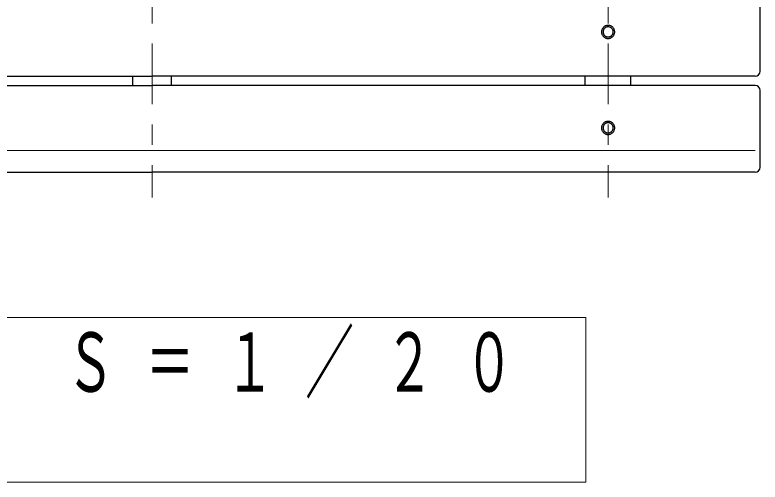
# Model space of a CAD drawing. Units: millimetres on the paper, scale 1:20. Extents: x -385 to 0, y 0 to 267.
# Drawn here: x -265.2 to -228.43, y 191.12 to 214.2 of the extents above; entities that cross this region are included whole.
import ezdxf

# ---------------------------------------------------------------- set-up
doc = ezdxf.new("R2010")
doc.units = ezdxf.units.MM
doc.linetypes.add('USER2', pattern=[6, 3, -1, 1, -1])
doc.layers.add('1_20', color=7, linetype='Continuous', lineweight=25)
doc.styles.add('ＭＳ ゴシック', font='')
doc.styles.get('ＭＳ ゴシック').set_extended_font_data('MS Gothic')

msp = doc.modelspace()

# ---------------------------------------------------------------- linework, layer by layer
at = {"layer": '1_20', "linetype": 'USER2', "lineweight": 13}
for p, q in [((-258.425, 236.787), (-258.425, 205.19)), ((-235.925, 236.787), (-235.925, 205.19))]:
    msp.add_line(p, q, dxfattribs=at)
at = {"layer": '1_20'}
for p, q in [((-228.425, 211.422), (-228.425, 215.212)), ((-259.375, 210.718), (-259.375, 211.172)), ((-257.475, 210.718), (-257.475, 211.172)), ((-237.05, 210.718), (-237.05, 211.172)), ((-234.8, 210.718), (-234.8, 211.172)), ((-228.425, 206.684), (-228.425, 210.468))]:
    msp.add_line(p, q, dxfattribs=at)
at = {"layer": '1_20', "color": 40}
for p, q in [((-288.175, 211.172), (-258.425, 211.172)), ((-228.675, 211.172), (-258.425, 211.172)), ((-288.175, 210.718), (-258.425, 210.718)), ((-228.675, 210.718), (-258.425, 210.718)), ((-288.175, 206.434), (-258.425, 206.434)), ((-228.675, 206.434), (-258.425, 206.434))]:
    msp.add_line(p, q, dxfattribs=at)
at = {"layer": '1_20', "color": 12, "lineweight": 13}
for p in [(-288.175, 207.503), (-228.675, 207.503)]:
    msp.add_line(p, (-258.425, 207.503), dxfattribs=at)
at = {"layer": '1_20', "lineweight": 13}
for p, q in [((-237.025, 199.257), (-279.825, 199.257)), ((-237.025, 191.123), (-237.025, 199.257)), ((-279.825, 191.123), (-237.025, 191.123))]:
    msp.add_line(p, q, dxfattribs=at)
at = {"layer": '1_20'}
for points in [[(-236.25, 213.362), (-236.249, 213.334), (-236.245, 213.306), (-236.239, 213.278), (-236.23, 213.251), (-236.219, 213.225), (-236.206, 213.2), (-236.191, 213.176), (-236.174, 213.154), (-236.155, 213.133), (-236.134, 213.114), (-236.111, 213.097), (-236.087, 213.081), (-236.062, 213.068), (-236.036, 213.057), (-236.009, 213.049), (-235.981, 213.043), (-235.953, 213.039), (-235.925, 213.038), (-235.896, 213.039), (-235.868, 213.043), (-235.841, 213.049), (-235.814, 213.057), (-235.787, 213.068), (-235.762, 213.081), (-235.738, 213.097), (-235.716, 213.114), (-235.695, 213.133), (-235.676, 213.154), (-235.659, 213.176), (-235.643, 213.2), (-235.63, 213.225), (-235.619, 213.251), (-235.611, 213.278), (-235.605, 213.306), (-235.601, 213.334), (-235.6, 213.362), (-235.601, 213.391), (-235.605, 213.419), (-235.611, 213.446), (-235.619, 213.473), (-235.63, 213.5), (-235.643, 213.525), (-235.659, 213.549), (-235.676, 213.571), (-235.695, 213.592), (-235.716, 213.611), (-235.738, 213.628), (-235.762, 213.643), (-235.787, 213.657), (-235.814, 213.667), (-235.841, 213.676), (-235.868, 213.682), (-235.896, 213.686), (-235.925, 213.687), (-235.953, 213.686), (-235.981, 213.682), (-236.009, 213.676), (-236.036, 213.667), (-236.062, 213.657), (-236.087, 213.643), (-236.111, 213.628), (-236.134, 213.611), (-236.155, 213.592), (-236.174, 213.571), (-236.191, 213.549), (-236.206, 213.525), (-236.219, 213.5), (-236.23, 213.473), (-236.239, 213.446), (-236.245, 213.419), (-236.249, 213.391)], [(-236.175, 213.365), (-236.174, 213.343), (-236.171, 213.322), (-236.166, 213.3), (-236.16, 213.28), (-236.151, 213.259), (-236.141, 213.24), (-236.13, 213.222), (-236.116, 213.205), (-236.102, 213.188), (-236.085, 213.174), (-236.068, 213.16), (-236.05, 213.149), (-236.03, 213.139), (-236.01, 213.13), (-235.989, 213.124), (-235.968, 213.119), (-235.947, 213.116), (-235.925, 213.115), (-235.903, 213.116), (-235.881, 213.119), (-235.86, 213.124), (-235.839, 213.13), (-235.819, 213.139), (-235.8, 213.149), (-235.781, 213.16), (-235.764, 213.174), (-235.748, 213.188), (-235.733, 213.205), (-235.72, 213.222), (-235.708, 213.24), (-235.698, 213.259), (-235.69, 213.28), (-235.683, 213.3), (-235.679, 213.322), (-235.676, 213.343), (-235.675, 213.365), (-235.676, 213.387), (-235.679, 213.408), (-235.683, 213.43), (-235.69, 213.45), (-235.698, 213.471), (-235.708, 213.49), (-235.72, 213.508), (-235.733, 213.525), (-235.748, 213.542), (-235.764, 213.556), (-235.781, 213.57), (-235.8, 213.581), (-235.819, 213.591), (-235.839, 213.6), (-235.86, 213.606), (-235.881, 213.611), (-235.903, 213.614), (-235.925, 213.615), (-235.947, 213.614), (-235.968, 213.611), (-235.989, 213.606), (-236.01, 213.6), (-236.03, 213.591), (-236.05, 213.581), (-236.068, 213.57), (-236.085, 213.556), (-236.102, 213.542), (-236.116, 213.525), (-236.13, 213.508), (-236.141, 213.49), (-236.151, 213.471), (-236.16, 213.45), (-236.166, 213.43), (-236.171, 213.408), (-236.174, 213.387)], [(-236.25, 208.622), (-236.249, 208.593), (-236.245, 208.565), (-236.239, 208.538), (-236.23, 208.511), (-236.219, 208.484), (-236.206, 208.459), (-236.191, 208.435), (-236.174, 208.413), (-236.155, 208.392), (-236.134, 208.373), (-236.111, 208.356), (-236.087, 208.34), (-236.062, 208.327), (-236.036, 208.317), (-236.009, 208.308), (-235.981, 208.302), (-235.953, 208.298), (-235.925, 208.297), (-235.896, 208.298), (-235.868, 208.302), (-235.841, 208.308), (-235.814, 208.317), (-235.787, 208.327), (-235.762, 208.34), (-235.738, 208.356), (-235.716, 208.373), (-235.695, 208.392), (-235.676, 208.413), (-235.659, 208.435), (-235.643, 208.459), (-235.63, 208.484), (-235.619, 208.511), (-235.611, 208.538), (-235.605, 208.565), (-235.601, 208.593), (-235.6, 208.622), (-235.601, 208.65), (-235.605, 208.678), (-235.611, 208.706), (-235.619, 208.733), (-235.63, 208.759), (-235.643, 208.784), (-235.659, 208.808), (-235.676, 208.83), (-235.695, 208.851), (-235.716, 208.87), (-235.738, 208.887), (-235.762, 208.903), (-235.787, 208.916), (-235.814, 208.926), (-235.841, 208.935), (-235.868, 208.941), (-235.896, 208.945), (-235.925, 208.946), (-235.953, 208.945), (-235.981, 208.941), (-236.009, 208.935), (-236.036, 208.926), (-236.062, 208.916), (-236.087, 208.903), (-236.111, 208.887), (-236.134, 208.87), (-236.155, 208.851), (-236.174, 208.83), (-236.191, 208.808), (-236.206, 208.784), (-236.219, 208.759), (-236.23, 208.733), (-236.239, 208.706), (-236.245, 208.678), (-236.249, 208.65)], [(-236.175, 208.624), (-236.174, 208.602), (-236.171, 208.581), (-236.166, 208.56), (-236.16, 208.539), (-236.151, 208.519), (-236.141, 208.499), (-236.13, 208.481), (-236.116, 208.464), (-236.102, 208.448), (-236.085, 208.433), (-236.068, 208.42), (-236.05, 208.408), (-236.03, 208.398), (-236.01, 208.39), (-235.989, 208.383), (-235.968, 208.378), (-235.947, 208.375), (-235.925, 208.374), (-235.903, 208.375), (-235.881, 208.378), (-235.86, 208.383), (-235.839, 208.39), (-235.819, 208.398), (-235.8, 208.408), (-235.781, 208.42), (-235.764, 208.433), (-235.748, 208.448), (-235.733, 208.464), (-235.72, 208.481), (-235.708, 208.499), (-235.698, 208.519), (-235.69, 208.539), (-235.683, 208.56), (-235.679, 208.581), (-235.676, 208.602), (-235.675, 208.624), (-235.676, 208.646), (-235.679, 208.667), (-235.683, 208.689), (-235.69, 208.71), (-235.698, 208.73), (-235.708, 208.749), (-235.72, 208.767), (-235.733, 208.785), (-235.748, 208.801), (-235.764, 208.815), (-235.781, 208.829), (-235.8, 208.84), (-235.819, 208.85), (-235.839, 208.859), (-235.86, 208.865), (-235.881, 208.87), (-235.903, 208.873), (-235.925, 208.874), (-235.947, 208.873), (-235.968, 208.87), (-235.989, 208.865), (-236.01, 208.859), (-236.03, 208.85), (-236.05, 208.84), (-236.068, 208.829), (-236.085, 208.815), (-236.102, 208.801), (-236.116, 208.785), (-236.13, 208.767), (-236.141, 208.749), (-236.151, 208.73), (-236.16, 208.71), (-236.166, 208.689), (-236.171, 208.667), (-236.174, 208.646)]]:
    msp.add_lwpolyline(points, close=True, dxfattribs=at)
msp.add_arc((-228.675, 211.422), 0.25, 270, 0, dxfattribs=at)
at = {"layer": '1_20', "color": 40}
for centre, start, end in [((-228.675, 210.468), 0, 90), ((-228.675, 206.684), 270, 0)]:
    msp.add_arc(centre, 0.25, start, end, dxfattribs=at)

# ---------------------------------------------------------------- texts
at = {"layer": '1_20', "insert": (-278.425, 198.523), "char_height": 2.933, "attachment_point": 1, "style": 'ＭＳ ゴシック'}
msp.add_mtext('\\T1.64;\\W0.6;平面図\u3000Ｓ＝１／２０', dxfattribs=at)

doc.saveas('drawing.dxf')
